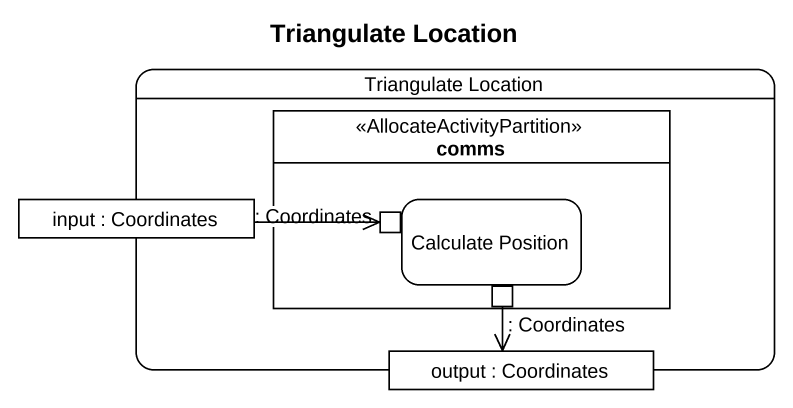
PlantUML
@startuml
title Triangulate Location
hide empty description
state "Triangulate Location" as Triangulate_Location {
  state comms <<AllocateActivityPartition>> {
    state "Calculate Position" as Calculate_Position {
      state ": Coordinates" as Coordinates <<inputPin>>
      state ": Coordinates" as Coordinates_2 <<outputPin>>
    }
  }
  state "input : Coordinates" as input <<object>>
  state "output : Coordinates" as output <<object>>
}
input -right-> Coordinates
Coordinates_2 --> output
@enduml
